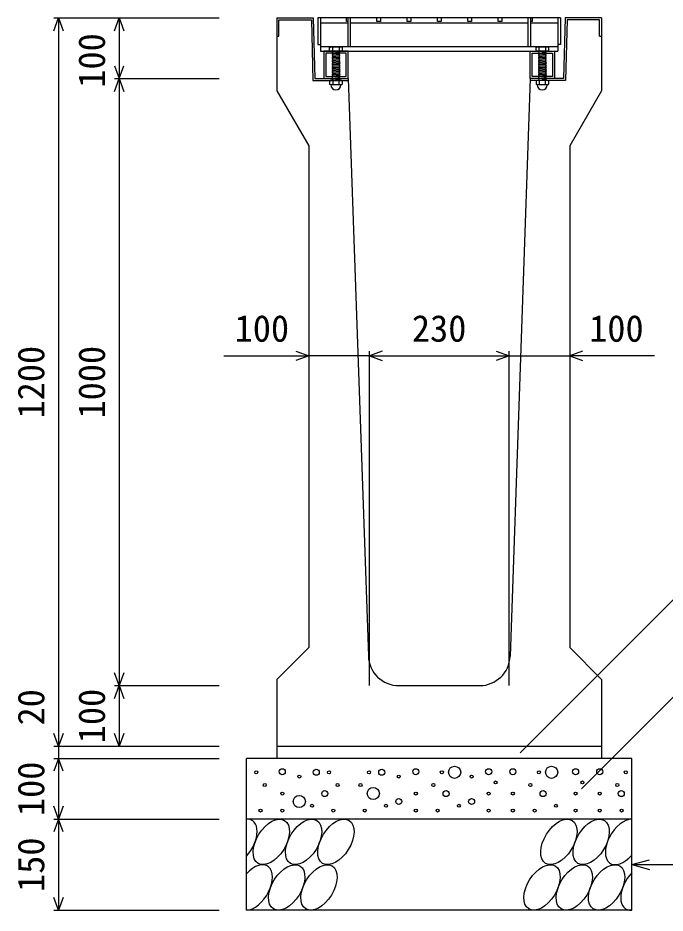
# Model space of a CAD drawing. Units: millimetres, scale not verified. Extents: x -25200 to 25200, y -8910 to 8910.
# Drawn here: x 10912 to 11978, y 357 to 1832 of the extents above; entities that cross this region are included whole.
import ezdxf
from ezdxf.enums import TextEntityAlignment as Align

# ---------------------------------------------------------------- set-up
doc = ezdxf.new("R2010")
doc.units = ezdxf.units.MM
doc.header["$LTSCALE"] = 30
doc.linetypes.add('DOTTED', pattern=[1.75, 0.25, -1.5])
for name, color, linetype, lineweight in [('0-0_DIM', 7, 'Continuous', 25), ('0-2_HATCH', 6, 'Continuous', 25), ('0-5_OUTLINE', 3, 'Continuous', 25)]:
    doc.layers.add(name, color=color, linetype=linetype, lineweight=lineweight)
doc.styles.add('ＭＳ ゴシック', font='')
doc.styles.get('ＭＳ ゴシック').set_extended_font_data('MS Gothic')

msp = doc.modelspace()

# ---------------------------------------------------------------- linework, layer by layer
at = {"layer": '0-0_DIM'}
for p, q in [((10971.1, 1832.11), (11243.6, 1832.11)), ((10978.6, 1832.11), (10978.6, 632.11)), ((11078.6, 1832.11), (11078.6, 1732.11)), ((11071.1, 1732.11), (11243.6, 1732.11)), ((11078.6, 1732.11), (11078.6, 732.11)), ((11251.28, 1275.4), (11391.1, 1275.4)), ((11491.1, 1275.4), (11391.1, 1275.4)), ((11491.1, 732.11), (11491.1, 1282.9)), ((11491.1, 1275.4), (11721.1, 1275.4)), ((11721.1, 732.11), (11721.1, 1282.9)), ((11721.1, 1275.4), (11821.1, 1275.4)), ((11960.92, 1275.4), (11821.1, 1275.4)), ((12054.17, 936.35), (11739.29, 621.47)), ((11071.1, 732.11), (11243.6, 732.11)), ((11078.6, 732.11), (11078.6, 632.11)), ((12004.17, 725.76), (11840.51, 562.11)), ((10971.1, 632.11), (11243.6, 632.11)), ((10971.1, 612.11), (11243.6, 612.11)), ((10971.1, 512.11), (11243.6, 512.11)), ((10978.6, 512.11), (10978.6, 362.11)), ((11923.6, 437.11), (11952.57, 444.87)), ((11923.6, 437.11), (12356.91, 437.11)), ((11923.6, 437.11), (11952.57, 429.34)), ((10971.1, 362.11), (11243.6, 362.11))]:
    msp.add_line(p, q, dxfattribs=at)
for points in [[(10970.9, 1810.96), (10978.6, 1832.11), (10986.29, 1810.96)], [(11070.9, 1810.96), (11078.6, 1832.11), (11086.29, 1810.96)], [(11070.9, 1753.25), (11078.6, 1732.11), (11086.29, 1753.25)], [(11070.9, 1710.96), (11078.6, 1732.11), (11086.29, 1710.96)], [(11369.95, 1283.1), (11391.1, 1275.4), (11369.95, 1267.7)], [(11512.24, 1283.1), (11491.1, 1275.4), (11512.24, 1267.7)], [(11699.95, 1283.1), (11721.1, 1275.4), (11699.95, 1267.7)], [(11842.24, 1283.1), (11821.1, 1275.4), (11842.24, 1267.7)], [(11086.29, 753.25), (11078.6, 732.11), (11070.9, 753.25)], [(11070.9, 710.96), (11078.6, 732.11), (11086.29, 710.96)], [(10986.29, 653.25), (10978.6, 632.11), (10970.9, 653.25)], [(11086.29, 653.25), (11078.6, 632.11), (11070.9, 653.25)], [(10978.6, 632.11), (10978.6, 612.11), (10978.6, 512.11)], [(10986.29, 590.96), (10978.6, 612.11), (10970.9, 590.96)], [(10986.29, 533.25), (10978.6, 512.11), (10970.9, 533.25)], [(10986.29, 490.96), (10978.6, 512.11), (10970.9, 490.96)], [(10986.29, 383.25), (10978.6, 362.11), (10970.9, 383.25)]]:
    msp.add_lwpolyline(points, dxfattribs=at)
at = {"layer": '0-2_HATCH'}
for p, q in [((11395.48, 1828.91), (11397.98, 1728.91)), ((11806.1, 1832.11), (11406.1, 1832.11)), ((11410.6, 1832.11), (11410.6, 1777.11)), ((11455.6, 1832.11), (11455.6, 1785.11)), ((11460.1, 1785.11), (11460.1, 1832.11)), ((11752.1, 1832.11), (11752.1, 1785.11)), ((11756.6, 1832.11), (11756.6, 1785.11)), ((11801.6, 1832.11), (11801.6, 1777.11)), ((11816.72, 1828.91), (11814.22, 1728.91)), ((11870.4, 1828.91), (11816.72, 1828.91)), ((11870.4, 1802.11), (11870.4, 1828.91)), ((11410.6, 1824.11), (11455.6, 1824.11)), ((11460.1, 1824.11), (11752.1, 1824.11)), ((11756.6, 1824.11), (11801.6, 1824.11)), ((11338.6, 1802.11), (11341.8, 1802.11)), ((11870.4, 1802.11), (11873.6, 1802.11)), ((11410.6, 1785.11), (11801.6, 1785.11)), ((11427.6, 1784.61), (11425.6, 1783.11)), ((11425.92, 1783.38), (11427.6, 1784.61)), ((11444.6, 1784.61), (11427.6, 1784.61)), ((11446.27, 1783.38), (11444.6, 1784.61)), ((11767.6, 1784.61), (11765.6, 1783.11)), ((11765.92, 1783.38), (11767.6, 1784.61)), ((11784.6, 1784.61), (11767.6, 1784.61)), ((11786.27, 1783.38), (11784.6, 1784.61)), ((11410.6, 1777.11), (11801.6, 1777.11)), ((11425.6, 1777.11), (11425.6, 1783.11)), ((11446.6, 1777.11), (11425.6, 1777.11)), ((11429.6, 1777.11), (11442.6, 1777.11)), ((11429.6, 1776.11), (11430.6, 1777.11)), ((11430.6, 1775.11), (11429.6, 1776.11)), ((11429.6, 1774.11), (11430.6, 1775.11)), ((11430.6, 1773.11), (11429.6, 1774.11)), ((11429.6, 1772.11), (11430.6, 1773.11)), ((11442.6, 1773.11), (11429.6, 1772.11)), ((11430.6, 1771.11), (11429.6, 1772.11)), ((11429.6, 1770.11), (11430.6, 1771.11)), ((11442.6, 1771.11), (11429.6, 1770.11)), ((11430.6, 1769.11), (11429.6, 1770.11)), ((11430.6, 1777.11), (11430.6, 1783.11)), ((11441.6, 1777.11), (11441.6, 1783.11)), ((11441.6, 1776.11), (11442.6, 1777.11)), ((11442.6, 1775.11), (11441.6, 1776.11)), ((11441.6, 1772.11), (11442.6, 1773.11)), ((11442.6, 1771.11), (11441.6, 1772.11)), ((11441.6, 1770.11), (11442.6, 1771.11)), ((11442.6, 1769.11), (11441.6, 1770.11)), ((11446.6, 1777.11), (11446.6, 1783.11)), ((11765.6, 1777.11), (11765.6, 1783.11)), ((11786.6, 1777.11), (11765.6, 1777.11)), ((11769.6, 1777.11), (11782.6, 1777.11)), ((11769.6, 1776.11), (11770.6, 1777.11)), ((11770.6, 1775.11), (11769.6, 1776.11)), ((11769.6, 1774.11), (11770.6, 1775.11)), ((11770.6, 1773.11), (11769.6, 1774.11)), ((11769.6, 1772.11), (11770.6, 1773.11)), ((11782.6, 1773.11), (11769.6, 1772.11)), ((11770.6, 1771.11), (11769.6, 1772.11)), ((11769.6, 1770.11), (11770.6, 1771.11)), ((11782.6, 1771.11), (11769.6, 1770.11)), ((11770.6, 1769.11), (11769.6, 1770.11)), ((11770.6, 1777.11), (11770.6, 1783.11)), ((11781.6, 1777.11), (11781.6, 1783.11)), ((11781.6, 1776.11), (11782.6, 1777.11)), ((11782.6, 1775.11), (11781.6, 1776.11)), ((11781.6, 1772.11), (11782.6, 1773.11)), ((11782.6, 1771.11), (11781.6, 1772.11)), ((11781.6, 1770.11), (11782.6, 1771.11)), ((11782.6, 1769.11), (11781.6, 1770.11)), ((11786.6, 1777.11), (11786.6, 1783.11)), ((11429.6, 1768.11), (11430.6, 1769.11)), ((11442.6, 1769.11), (11429.6, 1768.11)), ((11430.6, 1767.11), (11429.6, 1768.11)), ((11429.6, 1766.11), (11430.6, 1767.11)), ((11442.6, 1767.11), (11429.6, 1766.11)), ((11430.6, 1765.11), (11429.6, 1766.11)), ((11442.6, 1765.11), (11429.6, 1764.11)), ((11429.6, 1764.11), (11430.6, 1765.11)), ((11442.6, 1763.11), (11429.6, 1762.11)), ((11430.6, 1761.11), (11429.6, 1762.11)), ((11442.6, 1761.11), (11429.6, 1760.11)), ((11429.6, 1760.11), (11430.6, 1761.11)), ((11430.6, 1759.11), (11429.6, 1760.11)), ((11442.6, 1759.11), (11429.6, 1758.11)), ((11429.6, 1758.11), (11430.6, 1759.11)), ((11430.6, 1757.11), (11429.6, 1758.11)), ((11442.6, 1757.11), (11429.6, 1756.11)), ((11429.6, 1756.11), (11430.6, 1757.11)), ((11430.6, 1755.11), (11429.6, 1756.11)), ((11442.6, 1755.11), (11429.6, 1754.11)), ((11429.6, 1754.11), (11430.6, 1755.11)), ((11441.6, 1768.11), (11442.6, 1769.11)), ((11442.6, 1767.11), (11441.6, 1768.11)), ((11441.6, 1764.11), (11442.6, 1765.11)), ((11442.6, 1763.11), (11441.6, 1764.11)), ((11441.6, 1762.11), (11442.6, 1763.11)), ((11442.6, 1761.11), (11441.6, 1762.11)), ((11441.6, 1760.11), (11442.6, 1761.11)), ((11441.6, 1760.11), (11442.6, 1759.11)), ((11441.6, 1758.11), (11442.6, 1759.11)), ((11441.6, 1758.11), (11442.6, 1757.11)), ((11441.6, 1756.11), (11442.6, 1757.11)), ((11441.6, 1756.11), (11442.6, 1755.11)), ((11441.6, 1754.11), (11442.6, 1755.11)), ((11769.6, 1768.11), (11770.6, 1769.11)), ((11782.6, 1769.11), (11769.6, 1768.11)), ((11770.6, 1767.11), (11769.6, 1768.11)), ((11769.6, 1766.11), (11770.6, 1767.11)), ((11782.6, 1767.11), (11769.6, 1766.11)), ((11770.6, 1765.11), (11769.6, 1766.11)), ((11782.6, 1765.11), (11769.6, 1764.11)), ((11769.6, 1764.11), (11770.6, 1765.11)), ((11782.6, 1763.11), (11769.6, 1762.11)), ((11770.6, 1761.11), (11769.6, 1762.11)), ((11782.6, 1761.11), (11769.6, 1760.11)), ((11769.6, 1760.11), (11770.6, 1761.11)), ((11770.6, 1759.11), (11769.6, 1760.11)), ((11782.6, 1759.11), (11769.6, 1758.11)), ((11769.6, 1758.11), (11770.6, 1759.11)), ((11770.6, 1757.11), (11769.6, 1758.11)), ((11782.6, 1757.11), (11769.6, 1756.11)), ((11769.6, 1756.11), (11770.6, 1757.11)), ((11770.6, 1755.11), (11769.6, 1756.11)), ((11782.6, 1755.11), (11769.6, 1754.11)), ((11769.6, 1754.11), (11770.6, 1755.11)), ((11781.6, 1768.11), (11782.6, 1769.11)), ((11782.6, 1767.11), (11781.6, 1768.11)), ((11781.6, 1764.11), (11782.6, 1765.11)), ((11782.6, 1763.11), (11781.6, 1764.11)), ((11781.6, 1762.11), (11782.6, 1763.11)), ((11782.6, 1761.11), (11781.6, 1762.11)), ((11781.6, 1760.11), (11782.6, 1761.11)), ((11781.6, 1760.11), (11782.6, 1759.11)), ((11781.6, 1758.11), (11782.6, 1759.11)), ((11781.6, 1758.11), (11782.6, 1757.11)), ((11781.6, 1756.11), (11782.6, 1757.11)), ((11781.6, 1756.11), (11782.6, 1755.11)), ((11781.6, 1754.11), (11782.6, 1755.11)), ((11430.6, 1753.11), (11429.6, 1754.11)), ((11442.6, 1753.11), (11429.6, 1752.11)), ((11429.6, 1752.11), (11430.6, 1753.11)), ((11430.6, 1751.11), (11429.6, 1752.11)), ((11442.6, 1751.11), (11429.6, 1750.11)), ((11429.6, 1750.11), (11430.6, 1751.11)), ((11430.6, 1749.11), (11429.6, 1750.11)), ((11442.6, 1749.11), (11429.6, 1748.11)), ((11429.6, 1748.11), (11430.6, 1749.11)), ((11430.6, 1747.11), (11429.6, 1748.11)), ((11442.6, 1747.11), (11429.6, 1746.11)), ((11429.6, 1746.11), (11430.6, 1747.11)), ((11430.6, 1745.11), (11429.6, 1746.11)), ((11442.6, 1745.11), (11429.6, 1744.11)), ((11429.6, 1744.11), (11430.6, 1745.11)), ((11430.6, 1743.11), (11429.6, 1744.11)), ((11442.6, 1743.11), (11429.6, 1742.11)), ((11429.6, 1742.11), (11430.6, 1743.11)), ((11430.6, 1741.11), (11429.6, 1742.11)), ((11442.6, 1741.11), (11429.6, 1740.11)), ((11429.6, 1740.11), (11430.6, 1741.11)), ((11441.6, 1754.11), (11442.6, 1753.11)), ((11441.6, 1752.11), (11442.6, 1753.11)), ((11441.6, 1752.11), (11442.6, 1751.11)), ((11441.6, 1750.11), (11442.6, 1751.11)), ((11441.6, 1750.11), (11442.6, 1749.11)), ((11441.6, 1748.11), (11442.6, 1749.11)), ((11441.6, 1748.11), (11442.6, 1747.11)), ((11441.6, 1746.11), (11442.6, 1747.11)), ((11441.6, 1746.11), (11442.6, 1745.11)), ((11441.6, 1744.11), (11442.6, 1745.11)), ((11441.6, 1744.11), (11442.6, 1743.11)), ((11441.6, 1742.11), (11442.6, 1743.11)), ((11441.6, 1742.11), (11442.6, 1741.11)), ((11441.6, 1740.11), (11442.6, 1741.11)), ((11770.6, 1753.11), (11769.6, 1754.11)), ((11782.6, 1753.11), (11769.6, 1752.11)), ((11769.6, 1752.11), (11770.6, 1753.11)), ((11770.6, 1751.11), (11769.6, 1752.11)), ((11782.6, 1751.11), (11769.6, 1750.11)), ((11769.6, 1750.11), (11770.6, 1751.11)), ((11770.6, 1749.11), (11769.6, 1750.11)), ((11782.6, 1749.11), (11769.6, 1748.11)), ((11769.6, 1748.11), (11770.6, 1749.11)), ((11770.6, 1747.11), (11769.6, 1748.11)), ((11782.6, 1747.11), (11769.6, 1746.11)), ((11769.6, 1746.11), (11770.6, 1747.11)), ((11770.6, 1745.11), (11769.6, 1746.11)), ((11782.6, 1745.11), (11769.6, 1744.11)), ((11769.6, 1744.11), (11770.6, 1745.11)), ((11770.6, 1743.11), (11769.6, 1744.11)), ((11782.6, 1743.11), (11769.6, 1742.11)), ((11769.6, 1742.11), (11770.6, 1743.11)), ((11770.6, 1741.11), (11769.6, 1742.11)), ((11782.6, 1741.11), (11769.6, 1740.11)), ((11769.6, 1740.11), (11770.6, 1741.11)), ((11781.6, 1754.11), (11782.6, 1753.11)), ((11781.6, 1752.11), (11782.6, 1753.11)), ((11781.6, 1752.11), (11782.6, 1751.11)), ((11781.6, 1750.11), (11782.6, 1751.11)), ((11781.6, 1750.11), (11782.6, 1749.11)), ((11781.6, 1748.11), (11782.6, 1749.11)), ((11781.6, 1748.11), (11782.6, 1747.11)), ((11781.6, 1746.11), (11782.6, 1747.11)), ((11781.6, 1746.11), (11782.6, 1745.11)), ((11781.6, 1744.11), (11782.6, 1745.11)), ((11781.6, 1744.11), (11782.6, 1743.11)), ((11781.6, 1742.11), (11782.6, 1743.11)), ((11781.6, 1742.11), (11782.6, 1741.11)), ((11781.6, 1740.11), (11782.6, 1741.11)), ((11397.98, 1728.91), (11456.21, 1728.91)), ((11426.46, 1728.89), (11425.59, 1728.24)), ((11425.59, 1728.24), (11425.59, 1723.06)), ((11445.14, 1728.89), (11426.46, 1728.89)), ((11430.6, 1739.11), (11429.6, 1740.11)), ((11442.6, 1739.11), (11429.6, 1738.11)), ((11429.6, 1738.11), (11430.6, 1739.11)), ((11430.6, 1737.11), (11429.6, 1738.11)), ((11442.6, 1737.11), (11429.6, 1736.11)), ((11429.6, 1736.11), (11430.6, 1737.11)), ((11430.6, 1735.11), (11429.6, 1736.11)), ((11429.6, 1734.11), (11430.6, 1735.11)), ((11430.6, 1733.11), (11429.6, 1734.11)), ((11429.6, 1732.11), (11430.6, 1733.11)), ((11430.6, 1731.11), (11429.6, 1732.11)), ((11429.6, 1730.11), (11430.6, 1731.11)), ((11430.6, 1729.11), (11429.6, 1730.11)), ((11430.38, 1728.89), (11430.6, 1729.11)), ((11430.7, 1728.24), (11430.7, 1723.06)), ((11440.9, 1728.24), (11440.9, 1723.06)), ((11441.6, 1740.11), (11442.6, 1739.11)), ((11441.6, 1738.11), (11442.6, 1739.11)), ((11441.6, 1738.11), (11442.6, 1737.11)), ((11441.6, 1736.11), (11442.6, 1737.11)), ((11441.6, 1736.11), (11442.6, 1735.11)), ((11441.6, 1734.11), (11442.6, 1735.11)), ((11441.6, 1734.11), (11442.6, 1733.11)), ((11441.6, 1732.11), (11442.6, 1733.11)), ((11441.6, 1732.11), (11442.6, 1731.11)), ((11441.6, 1730.11), (11442.6, 1731.11)), ((11441.6, 1730.11), (11442.6, 1729.11)), ((11442.38, 1728.89), (11442.6, 1729.11)), ((11445.14, 1728.89), (11446, 1728.24)), ((11446, 1728.24), (11446, 1723.06)), ((11814.22, 1728.91), (11755.98, 1728.91)), ((11766.46, 1728.89), (11765.59, 1728.24)), ((11765.59, 1728.24), (11765.59, 1723.06)), ((11785.14, 1728.89), (11766.46, 1728.89)), ((11770.6, 1739.11), (11769.6, 1740.11)), ((11782.6, 1739.11), (11769.6, 1738.11)), ((11769.6, 1738.11), (11770.6, 1739.11)), ((11770.6, 1737.11), (11769.6, 1738.11)), ((11782.6, 1737.11), (11769.6, 1736.11)), ((11769.6, 1736.11), (11770.6, 1737.11)), ((11770.6, 1735.11), (11769.6, 1736.11)), ((11769.6, 1734.11), (11770.6, 1735.11)), ((11770.6, 1733.11), (11769.6, 1734.11)), ((11769.6, 1732.11), (11770.6, 1733.11)), ((11770.6, 1731.11), (11769.6, 1732.11)), ((11769.6, 1730.11), (11770.6, 1731.11)), ((11770.6, 1729.11), (11769.6, 1730.11)), ((11770.38, 1728.89), (11770.6, 1729.11)), ((11770.7, 1728.24), (11770.7, 1723.06)), ((11780.9, 1728.24), (11780.9, 1723.06)), ((11781.6, 1740.11), (11782.6, 1739.11)), ((11781.6, 1738.11), (11782.6, 1739.11)), ((11781.6, 1738.11), (11782.6, 1737.11)), ((11781.6, 1736.11), (11782.6, 1737.11)), ((11781.6, 1736.11), (11782.6, 1735.11)), ((11781.6, 1734.11), (11782.6, 1735.11)), ((11781.6, 1734.11), (11782.6, 1733.11)), ((11781.6, 1732.11), (11782.6, 1733.11)), ((11781.6, 1732.11), (11782.6, 1731.11)), ((11781.6, 1730.11), (11782.6, 1731.11)), ((11781.6, 1730.11), (11782.6, 1729.11)), ((11782.38, 1728.89), (11782.6, 1729.11)), ((11785.14, 1728.89), (11786, 1728.24)), ((11786, 1728.24), (11786, 1723.06)), ((11427.28, 1722.08), (11425.59, 1723.06)), ((11427.28, 1721.76), (11427.28, 1722.08)), ((11444.31, 1722.08), (11427.28, 1722.08)), ((11444.31, 1721.76), (11427.28, 1721.76)), ((11444.31, 1722.08), (11446, 1723.06)), ((11444.31, 1721.76), (11444.31, 1722.08)), ((11767.28, 1722.08), (11765.59, 1723.06)), ((11767.28, 1721.76), (11767.28, 1722.08)), ((11784.31, 1722.08), (11767.28, 1722.08)), ((11784.31, 1721.76), (11767.28, 1721.76)), ((11784.31, 1722.08), (11786, 1723.06)), ((11784.31, 1721.76), (11784.31, 1722.08))]:
    msp.add_line(p, q, dxfattribs=at)
at = {"layer": '0-2_HATCH', "linetype": 'DOTTED'}
for p, q in [((11442.6, 1777.11), (11429.6, 1776.11)), ((11442.6, 1775.11), (11429.6, 1774.11)), ((11782.6, 1777.11), (11769.6, 1776.11)), ((11782.6, 1775.11), (11769.6, 1774.11)), ((11442.6, 1735.11), (11429.6, 1734.11)), ((11442.6, 1733.11), (11429.6, 1732.11)), ((11442.6, 1731.11), (11429.6, 1730.11)), ((11782.6, 1735.11), (11769.6, 1734.11)), ((11782.6, 1733.11), (11769.6, 1732.11)), ((11782.6, 1731.11), (11769.6, 1730.11))]:
    msp.add_line(p, q, dxfattribs=at)
at = {"layer": '0-2_HATCH'}
for points in [[(11341.8, 1802.11), (11341.8, 1828.91), (11395.48, 1828.91)], [(11406.1, 1832.11), (11406.1, 1788.11), (11410.6, 1788.11)], [(11455.6, 1826.11), (11453.1, 1826.11), (11453.1, 1832.11)], [(11509.1, 1832.11), (11509.1, 1826.11), (11503.1, 1826.11), (11503.1, 1832.11)], [(11559.1, 1832.11), (11559.1, 1826.11), (11553.1, 1826.11), (11553.1, 1832.11)], [(11609.1, 1832.11), (11609.1, 1826.11), (11603.1, 1826.11), (11603.1, 1832.11)], [(11659.1, 1832.11), (11659.1, 1826.11), (11653.1, 1826.11), (11653.1, 1832.11)], [(11709.1, 1832.11), (11709.1, 1826.11), (11703.1, 1826.11), (11703.1, 1832.11)], [(11759.1, 1832.11), (11759.1, 1826.11), (11756.6, 1826.11)], [(11806.1, 1832.11), (11806.1, 1788.11), (11801.6, 1788.11)], [(11442.6, 1773.11), (11441.6, 1774.11), (11442.6, 1775.11)], [(11782.6, 1773.11), (11781.6, 1774.11), (11782.6, 1775.11)], [(11429.6, 1762.11), (11430.6, 1763.11), (11429.6, 1764.11)], [(11442.6, 1765.11), (11441.6, 1766.11), (11442.6, 1767.11)], [(11769.6, 1762.11), (11770.6, 1763.11), (11769.6, 1764.11)], [(11782.6, 1765.11), (11781.6, 1766.11), (11782.6, 1767.11)]]:
    msp.add_lwpolyline(points, dxfattribs=at)
for points in [[(11416.1, 1777.11), (11416.1, 1732.11), (11456.1, 1732.11), (11456.1, 1777.11)], [(11419.3, 1773.91), (11419.3, 1735.31), (11452.9, 1735.31), (11452.9, 1773.91)], [(11796.1, 1777.11), (11796.1, 1732.11), (11756.1, 1732.11), (11756.1, 1777.11)], [(11792.9, 1773.91), (11792.9, 1735.31), (11759.3, 1735.31), (11759.3, 1773.91)]]:
    msp.add_lwpolyline(points, close=True, dxfattribs=at)
for centre, radius in [((11304.6, 589.29), 2.5), ((11347.49, 590.16), 5), ((11403.57, 589.29), 5), ((11424.6, 589.29), 2.5), ((11490.45, 589.29), 2.5), ((11511.48, 589.29), 5), ((11567.56, 590.16), 5), ((11610.45, 589.29), 2.5), ((11631.48, 589.29), 10), ((11687.56, 590.16), 5), ((11727.4, 590.16), 5), ((11770.3, 589.29), 2.5), ((11791.33, 589.29), 10), ((11830.81, 590.16), 5), ((11870.66, 590.16), 5), ((11913.55, 589.29), 2.5), ((11375.53, 582.28), 2.5), ((11539.52, 582.28), 2.5), ((11659.52, 582.28), 2.5), ((11318.62, 568.27), 2.5), ((11438.62, 568.27), 2.5), ((11476.43, 568.27), 2.5), ((11497.46, 554.27), 10), ((11596.43, 568.27), 2.5), ((11698.9, 572.59), 2.5), ((11756.28, 568.27), 2.5), ((11842.15, 572.59), 2.5), ((11899.53, 568.27), 2.5), ((11347.49, 554.27), 2.5), ((11375.53, 541.14), 10), ((11417.59, 554.27), 5), ((11539.52, 541.14), 5), ((11567.56, 554.27), 2.5), ((11617.46, 554.27), 5), ((11659.52, 541.14), 5), ((11687.56, 554.27), 2.5), ((11727.4, 554.27), 2.5), ((11777.31, 554.27), 5), ((11830.81, 554.27), 2.5), ((11870.66, 554.27), 2.5), ((11906.11, 554.27), 5), ((11396.56, 534.13), 2.5), ((11518.49, 534.13), 2.5), ((11638.49, 534.13), 2.5), ((11798.34, 534.13), 2.5), ((11311.61, 526.25), 2.5), ((11347.49, 526.25), 2.5), ((11431.61, 526.25), 2.5), ((11483.44, 526.25), 2.5), ((11567.56, 526.25), 2.5), ((11603.44, 526.25), 2.5), ((11687.56, 526.25), 2.5), ((11727.4, 526.25), 2.5), ((11763.29, 526.25), 2.5), ((11830.81, 526.25), 2.5), ((11870.66, 526.25), 2.5), ((11906.54, 526.25), 2.5)]:
    msp.add_circle(centre, radius, dxfattribs=at)
for centre, radius, start, end in [((11428.1, 1780.48), 3.62, 46.39563, 133.60437), ((11436.1, 1768.48), 15.62, 69.39075, 110.60925), ((11444.1, 1780.48), 3.62, 46.39563, 133.60437), ((11768.1, 1780.48), 3.62, 46.39563, 133.60437), ((11776.1, 1768.48), 15.62, 69.39075, 110.60925), ((11784.1, 1780.48), 3.62, 46.39563, 133.60437), ((11428.14, 1723.54), 5.35, 61.49832, 118.50684), ((11435.8, 1708.47), 20.42, 75.52621, 104.47362), ((11443.45, 1723.54), 5.35, 61.49231, 118.50169), ((11768.14, 1723.54), 5.35, 61.49832, 118.50684), ((11775.8, 1708.47), 20.42, 75.52621, 104.47362), ((11783.45, 1723.54), 5.35, 61.49231, 118.50169), ((11428.15, 1727.75), 5.35, 241.49843, 298.50089), ((11435.8, 1721.76), 8.19, 180, 359.99995), ((11435.8, 1742.82), 20.42, 255.52638, 284.47374), ((11443.45, 1727.76), 5.35, 241.49989, 298.5), ((11768.15, 1727.75), 5.35, 241.49843, 298.50089), ((11775.8, 1721.76), 8.19, 180, 359.99995), ((11775.8, 1742.82), 20.42, 255.52638, 284.47374), ((11783.45, 1727.76), 5.35, 241.49989, 298.5)]:
    msp.add_arc(centre, radius, start, end, dxfattribs=at)
for centre in [(11329.44, 474.59), (11382.65, 474.59), (11435.86, 474.59), (11803.32, 474.59), (11856.53, 474.59), (11354.76, 399.6), (11407.97, 399.6), (11775.43, 399.6), (11828.64, 399.6), (11881.85, 399.6)]:
    msp.add_ellipse(centre, major_axis=(21.81, 35.31), ratio=0.5792, dxfattribs=at)
for centre, start_param, end_param in [((11276.23, 474.59), 4.385593, 6.6745444), ((11909.74, 474.59), 0.3357715, 4.4411806), ((11301.55, 399.6), 3.5111464, 7.548991), ((11935.06, 399.6), 1.2110787, 3.5658734)]:
    msp.add_ellipse(centre, major_axis=(21.81, 35.31), ratio=0.5792, start_param=start_param, end_param=end_param, dxfattribs=at)
at = {"layer": '0-5_OUTLINE'}
for p, q in [((11338.6, 1832.11), (11398.6, 1832.11)), ((11338.6, 1832.11), (11338.6, 1712.11)), ((11398.6, 1832.11), (11401.1, 1732.11)), ((11813.6, 1832.11), (11811.1, 1732.11)), ((11873.6, 1832.11), (11813.6, 1832.11)), ((11873.6, 1832.11), (11873.6, 1712.11)), ((11756.1, 1732.11), (11722.79, 780.36)), ((11811.1, 1732.11), (11756.1, 1732.11)), ((11338.6, 1712.11), (11391.1, 1621.11)), ((11873.6, 1712.11), (11821.1, 1621.11)), ((11391.1, 1621.11), (11391.1, 794.61)), ((11821.1, 1621.11), (11821.1, 794.61)), ((11338.6, 742.11), (11391.1, 794.61)), ((11873.6, 742.11), (11821.1, 794.61)), ((11338.6, 742.11), (11338.6, 612.11)), ((11873.6, 742.11), (11873.6, 612.11)), ((11539.38, 732.11), (11672.82, 732.11)), ((11338.6, 632.11), (11873.6, 632.11)), ((11923.6, 612.11), (11288.6, 612.11)), ((11923.6, 362.11), (11923.6, 612.11)), ((11923.6, 512.11), (11288.6, 512.11))]:
    msp.add_line(p, q, dxfattribs=at)
for points in [[(11401.1, 1732.11), (11456.1, 1732.11), (11489.41, 780.36)], [(11923.6, 362.11), (11288.6, 362.11), (11288.6, 612.11)]]:
    msp.add_lwpolyline(points, dxfattribs=at)
for centre, start, end in [((11539.38, 782.11), 182.00453, 270), ((11672.82, 782.11), 270, 357.99545)]:
    msp.add_arc(centre, 50, start, end, dxfattribs=at)

# ---------------------------------------------------------------- texts
at = {"layer": '0-0_DIM', "style": 'ＭＳ ゴシック'}
for s, p in [('100', (11068.6, 1717.11)), ('1200', (10968.6, 1172.11)), ('1000', (11068.6, 1172.11)), ('20', (10968.6, 666.42)), ('100', (11068.6, 637.11)), ('100', (10968.6, 517.11)), ('150', (10968.6, 392.11))]:
    msp.add_text(s, height=43.99, rotation=90, dxfattribs=at).set_placement(p, align=Align.BOTTOM_LEFT)
for s, p in [('230', (11561.1, 1285.4)), ('100', (11268.99, 1285.4)), ('100', (11853.2, 1285.4))]:
    msp.add_text(s, height=43.99, dxfattribs=at).set_placement(p, align=Align.BOTTOM_LEFT)

doc.saveas('drawing.dxf')
